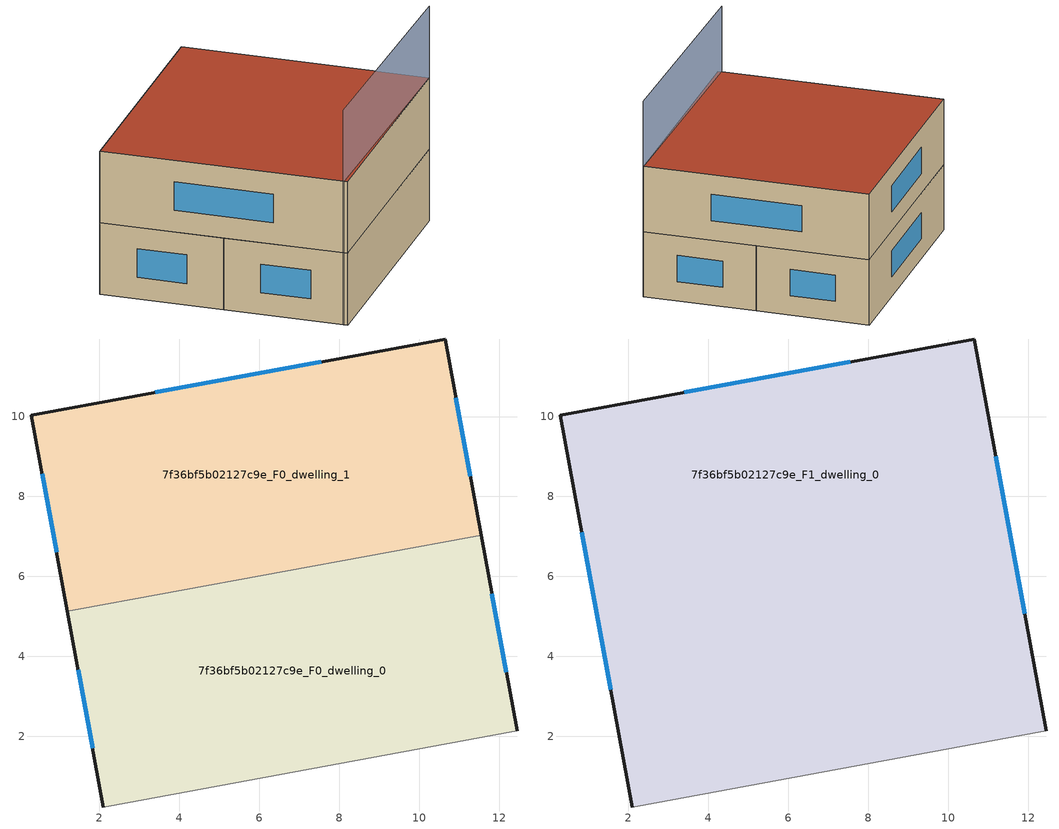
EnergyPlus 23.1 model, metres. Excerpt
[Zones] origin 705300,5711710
7f36bf5b02127c9e_F0_dwelling_0
 floor ground (EU_floor_Construction): 11.55,7.04 12.45,2.13 2.1,0.23 1.2,5.13 z0
 wall outside (EU_wall_Construction): 12.45,2.13 11.55,7.04 / 1.2,5.13 2.1,0.23 z0:3
 wall adiabatic (EU_wall_Construction): 2.1,0.23 12.45,2.13 z0:3
 wall to 7f36bf5b02127c9e_F0_dwelling_1 (EU_wall_Construction): 11.55,7.04 1.2,5.13 z0:3
 window (EU_Window_Construction): 12.18,3.6 11.82,5.57 / 1.47,3.67 1.83,1.7 z0.9:2.1
7f36bf5b02127c9e_F0_dwelling_1
 floor ground (EU_floor_Construction): 10.65,11.94 11.55,7.04 1.2,5.13 0.3,10.04 z0
 wall outside (EU_wall_Construction): 11.55,7.04 10.65,11.94 0.3,10.04 1.2,5.13 z0:3
 window (EU_Window_Construction): 7.55,11.37 3.39,10.61 / 11.28,8.5 10.92,10.47 / 0.57,8.57 0.93,6.6 z0.9:2.1
7f36bf5b02127c9e_F1_dwelling_0
 floor to 7f36bf5b02127c9e_F0_dwelling_0 (EU_floor_Construction): 11.55,7.04 12.45,2.13 2.1,0.23 1.2,5.14 z3
 floor to 7f36bf5b02127c9e_F0_dwelling_1 (EU_floor_Construction): 10.65,11.94 11.55,7.04 1.2,5.14 0.3,10.04 z3
 wall outside (EU_wall_Construction): 12.45,2.13 10.65,11.94 0.3,10.04 2.1,0.23 z3:6
 wall adiabatic (EU_wall_Construction): 2.1,0.23 12.45,2.13 z3:6
 window (EU_Window_Construction): 7.55,11.37 3.39,10.61 / 11.91,5.07 11.19,9 / 0.83,7.1 1.56,3.17 z3.9:5.1
 roof outside (EU_roof_Construction): 12.45,2.13 10.65,11.94 0.3,10.04 2.1,0.23 z6
shading: 2.03,0.38 12.45,2.13 z0:9
[Building]
EU S2 Campaign: North Axis=0; Terrain=City; Solar Distribution=FullExterior
[Site:Location]
London: Latitude=51.5; Longitude=-0.5; Time Zone=0; Elevation=25
[SizingPeriod:WeatherFileDays]
AnnualSizingPeriod: Begin Month=1; Begin Day of Month=1; End Month=12; End Day of Month=31; Day of Week for Start Day=Monday; Use Weather File Daylight Saving Period=No; Use Weather File Rain and Snow Indicators=No
[MATERIAL]
EU_InternalMass_Material: Roughness=MediumRough; Thickness=0.1; Conductivity=1; Density=1800; Specific Heat=900; Thermal Absorptance=0.9; Solar Absorptance=0.7; Visible Absorptance=0.7
[MATERIAL:NOMASS] Roughness=MediumRough; Thermal Absorptance=0.9; Solar Absorptance=0.7; Visible Absorptance=0.7
Name | Thermal Resistance
EU_wall_NoMass | 1.04674
EU_roof_NoMass | 4.32442
EU_floor_NoMass | 2.04616
[WINDOWMATERIAL:SIMPLEGLAZINGSYSTEM]
EU_Window_SimpleGlazing: UFactor=4.25843; Solar Heat Gain Coefficient=0.85; Visible Transmittance=0.85
[CONSTRUCTION]
EU_wall_Construction: EU_wall_NoMass
EU_roof_Construction: EU_roof_NoMass
EU_floor_Construction: EU_floor_NoMass
EU_Window_Construction: EU_Window_SimpleGlazing
EU_InternalMass_Construction: EU_InternalMass_Material
[ZONE] Type=1; Multiplier=1; Ceiling Height=autocalculate; Floor Area=autocalculate; Part of Total Floor Area=Yes
Name | Volume
7f36bf5b02127c9e_F0_dwelling_0 | 157.369
7f36bf5b02127c9e_F1_dwelling_0 | 314.768
7f36bf5b02127c9e_F0_dwelling_1 | 157.4
[INTERNALMASS] Construction=EU_InternalMass_Construction
Name | Zone or ZoneList | Surface Area
7f36bf5b02127c9e_F0_dwelling_0_EU_InternalMass | 7f36bf5b02127c9e_F0_dwelling_0 | 52.4564
7f36bf5b02127c9e_F0_dwelling_1_EU_InternalMass | 7f36bf5b02127c9e_F0_dwelling_1 | 52.4668
7f36bf5b02127c9e_F1_dwelling_0_EU_InternalMass | 7f36bf5b02127c9e_F1_dwelling_0 | 104.923
[OTHEREQUIPMENT] Fuel Type=Electricity; Design Level Calculation Method=Watts/Area; Power per Zone Floor Area=1; Fraction Latent=0; Fraction Radiant=0; Fraction Lost=0; Carbon Dioxide Generation Rate=0; EndUse Subcategory=EU_Step8_InternalGains
Name | Zone or ZoneList or Space or SpaceList | Schedule
EU_Step8_InternalGain_7f36bf5b02127c9e_F0_dwelling_0_f000 | 7f36bf5b02127c9e_F0_dwelling_0 | EU_Step8_GainSchedule_7f36bf5b02127c9e_F0_dwelling_0_f000
EU_Step8_InternalGain_7f36bf5b02127c9e_F0_dwelling_1_f000 | 7f36bf5b02127c9e_F0_dwelling_1 | EU_Step8_GainSchedule_7f36bf5b02127c9e_F0_dwelling_1_f000
EU_Step8_InternalGain_7f36bf5b02127c9e_F1_dwelling_0_f000 | 7f36bf5b02127c9e_F1_dwelling_0 | EU_Step8_GainSchedule_7f36bf5b02127c9e_F1_dwelling_0_f000
[ZONEVENTILATION:DESIGNFLOWRATE] Schedule=EU_AlwaysOn; Design Flow Rate Calculation Method=AirChanges/Hour; Air Changes per Hour=0.488719; Ventilation Type=Natural; Fan Pressure Rise=0; Fan Total Efficiency=1; Constant Term Coefficient=1; Temperature Term Coefficient=0; Velocity Term Coefficient=0; Velocity Squared Term Coefficient=0; Minimum Indoor Temperature=-100; Maximum Indoor Temperature=100; Delta Temperature=-100; Minimum Outdoor Temperature=-100; Maximum Outdoor Temperature=100; Maximum Wind Speed=40
Name | Zone or ZoneList or Space or SpaceList
EU_ConstantAir_7f36bf5b02127c9e_F0_dwelling_0 | 7f36bf5b02127c9e_F0_dwelling_0
EU_ConstantAir_7f36bf5b02127c9e_F0_dwelling_1 | 7f36bf5b02127c9e_F0_dwelling_1
EU_ConstantAir_7f36bf5b02127c9e_F1_dwelling_0 | 7f36bf5b02127c9e_F1_dwelling_0
[HVACTEMPLATE:THERMOSTAT] Constant Heating Setpoint=20; Constant Cooling Setpoint=50
EU_HeatOnly_7f36bf5b02127c9e_F0_dwelling_0; EU_HeatOnly_7f36bf5b02127c9e_F0_dwelling_1; EU_HeatOnly_7f36bf5b02127c9e_F1_dwelling_0
[HVACTEMPLATE:ZONE:IDEALLOADSAIRSYSTEM] System Availability Schedule=EU_AlwaysOn; Maximum Heating Supply Air Temperature=50; Minimum Cooling Supply Air Temperature=13; Maximum Heating Supply Air Humidity Ratio=0.0156; Minimum Cooling Supply Air Humidity Ratio=0.0077; Heating Limit=NoLimit; Cooling Limit=NoLimit; Heating Availability Schedule=EU_AlwaysOn; Cooling Availability Schedule=EU_CoolingOff; Dehumidification Control Type=ConstantSensibleHeatRatio; Cooling Sensible Heat Ratio=0.7; Dehumidification Setpoint=60; Humidification Control Type=None; Humidification Setpoint=30; Outdoor Air Method=None; Outdoor Air Flow Rate per Person=0.00944; Outdoor Air Flow Rate per Zone Floor Area=0; Outdoor Air Flow Rate per Zone=0; Demand Controlled Ventilation Type=None; Outdoor Air Economizer Type=NoEconomizer; Heat Recovery Type=None; Sensible Heat Recovery Effectiveness=0.7; Latent Heat Recovery Effectiveness=0.65
Name | Template Thermostat
7f36bf5b02127c9e_F0_dwelling_0 | EU_HeatOnly_7f36bf5b02127c9e_F0_dwelling_0
7f36bf5b02127c9e_F0_dwelling_1 | EU_HeatOnly_7f36bf5b02127c9e_F0_dwelling_1
7f36bf5b02127c9e_F1_dwelling_0 | EU_HeatOnly_7f36bf5b02127c9e_F1_dwelling_0
[SIZING:ZONE] Zone Cooling Design Supply Air Temperature Input Method=SupplyAirTemperature; Zone Cooling Design Supply Air Temperature=13; Zone Heating Design Supply Air Temperature Input Method=SupplyAirTemperature; Zone Heating Design Supply Air Temperature=50; Zone Cooling Design Supply Air Humidity Ratio=0.008; Zone Heating Design Supply Air Humidity Ratio=0.008; Cooling Design Air Flow Method=DesignDay; Cooling Design Air Flow Rate=0; Cooling Minimum Air Flow per Zone Floor Area=0.000762; Cooling Minimum Air Flow=0; Cooling Minimum Air Flow Fraction=0.2; Heating Design Air Flow Method=DesignDay; Heating Design Air Flow Rate=0; Heating Maximum Air Flow per Zone Floor Area=0.002032; Heating Maximum Air Flow=0.141576; Heating Maximum Air Flow Fraction=0.3; Account for Dedicated Outdoor Air System=No; Dedicated Outdoor Air System Control Strategy=NeutralSupplyAir; Dedicated Outdoor Air Low Setpoint Temperature for Design=autosize; Dedicated Outdoor Air High Setpoint Temperature for Design=autosize; Zone Load Sizing Method=Sensible Load Only No Latent Load; Zone Latent Cooling Design Supply Air Humidity Ratio Input Method=HumidityRatioDifference; Zone Cooling Design Supply Air Humidity Ratio Difference=0.005; Zone Latent Heating Design Supply Air Humidity Ratio Input Method=HumidityRatioDifference; Zone Humidification Design Supply Air Humidity Ratio Difference=0.005
7f36bf5b02127c9e_F0_dwelling_0; 7f36bf5b02127c9e_F0_dwelling_1; 7f36bf5b02127c9e_F1_dwelling_0
[SCHEDULE:CONSTANT]
Name | Hourly Value
EU_AlwaysOn | 1
EU_CoolingOff | 0
[SCHEDULE:FILE] Column Number=1; Rows to Skip at Top=0; Number of Hours of Data=8760; Column Separator=Comma; Interpolate to Timestep=No; Minutes per Item=60; Adjust Schedule for Daylight Savings=Yes
Name | File
EU_Step8_GainSchedule_7f36bf5b02127c9e_F0_dwelling_0_f000 | ../../schedules/7f36bf5b02127c9e/7f36bf5b02127c9e_F0_dwelling_0_f000_gain.csv
EU_Step8_GainSchedule_7f36bf5b02127c9e_F0_dwelling_1_f000 | ../../schedules/7f36bf5b02127c9e/7f36bf5b02127c9e_F0_dwelling_1_f000_gain.csv
EU_Step8_GainSchedule_7f36bf5b02127c9e_F1_dwelling_0_f000 | ../../schedules/7f36bf5b02127c9e/7f36bf5b02127c9e_F1_dwelling_0_f000_gain.csv
